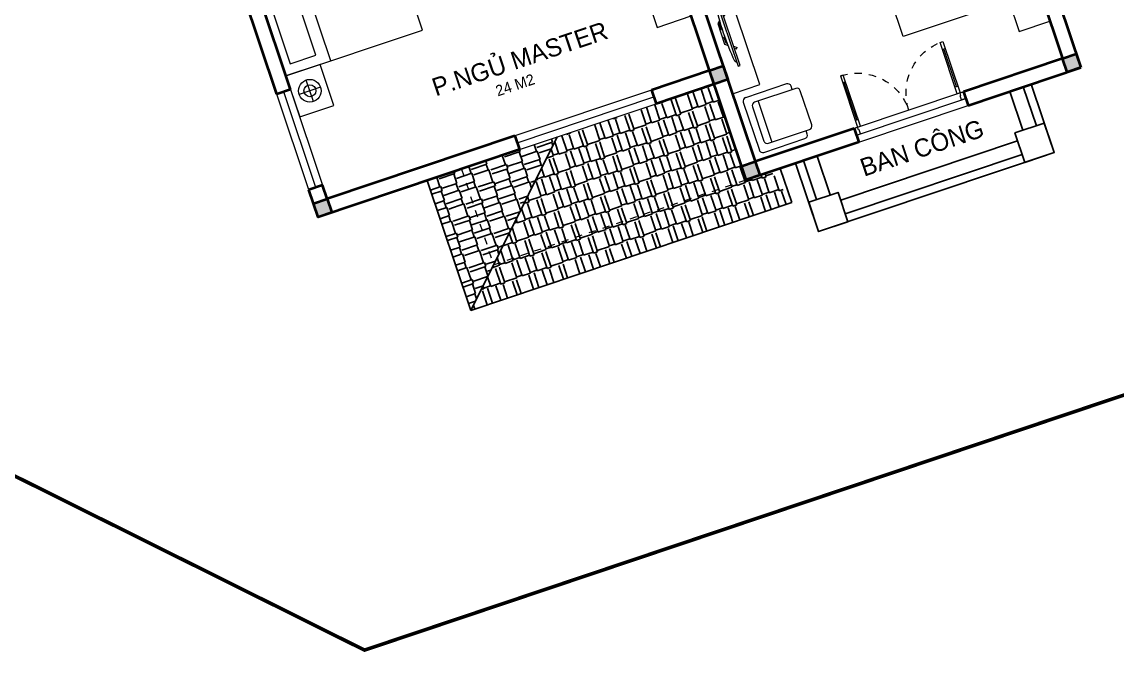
# Model space of a CAD drawing. Header units: metres. Extents: x 568336 to 569219, y 2065964 to 2066430.
# Drawn here: x 568359.15 to 568374.36, y 2066049.52 to 2066058.26 of the extents above; entities that cross this region are included whole.
import ezdxf

# ---------------------------------------------------------------- set-up
doc = ezdxf.new("R2010")
doc.units = ezdxf.units.M
doc.linetypes.add('CENTER', pattern=[2, 1.25, -0.25, 0.25, -0.25])
doc.linetypes.add('HIDDEN', pattern=[0.375, 0.25, -0.125])
doc.layers.get('0').update_dxf_attribs({"linetype": 'CONTINUOUS'})
for name, color, linetype, lineweight in [('-CONCRETE', 1, 'CONTINUOUS', 35), ('-DOOR', 137, 'CONTINUOUS', 9), ('-FURNITURE', 46, 'CONTINUOUS', 9), ('-HIDE', 3, 'HIDDEN', 13), ('-KH', 143, 'CONTINUOUS', 13), ('-LINE1', 7, 'CONTINUOUS', 18), ('-RANH GIOI KHU DAT', 12, 'CENTER', 18), ('-TEXT', 7, 'CONTINUOUS', 15), ('-WALL', 4, 'CONTINUOUS', 35), ('TEXT25', 2, 'CONTINUOUS', 13)]:
    doc.layers.add(name, color=color, linetype=linetype, lineweight=lineweight)
for name, color, linetype in [('1-NETMANH', 8, 'CONTINUOUS'), ('13. NET HATCH', 252, 'CONTINUOUS'), ('SOLO', 7, 'CONTINUOUS')]:
    doc.layers.add(name, color=color, linetype=linetype)
doc.styles.add('T1', font='', dxfattribs={"height": 200})
doc.styles.get('T1').set_extended_font_data('VNgeometric Light')

# ---------------------------------------------------------------- blocks, each defined once
blk = doc.blocks.new('A$C32e20c34')
blk.add_line((657, 2050), (657, 450))
for points in [[(0, 2050), (450, 2050), (450, 2500), (0, 2500)], [(109, 1910), (485.5, 1910), (485.5, 1292.5), (109, 1292.5)], [(109, 590), (485.5, 590), (485.5, 1207.5), (109, 1207.5)], [(0, 450), (450, 450), (450, 0), (0, 0)]]:
    blk.add_lwpolyline(points, close=True)
blk.add_lwpolyline([(0, 2050), (2000, 2050), (2000, 450), (0, 450), (0, 2050)])
blk = doc.blocks.new('XR.MB.LM123$0$tvi 1')
blk.add_lwpolyline([(29, 0), (29, -1000), (0, -1000), (0, 0)], close=True)
for points in [[(29, -50), (52, -81)], [(-24, -236), (-39, -252)], [(0, -285), (-39, -252)], [(0, -256), (-24, -236)], [(70, -315), (111, -350), (111, -650), (70, -685)], [(89, -446), (89, -360), (71, -345)], [(89, -446), (73, -446)], [(89, -554), (89, -640), (71, -655)], [(89, -554), (73, -554)], [(0, -715), (-39, -748)], [(-24, -764), (-39, -748)], [(0, -744), (-24, -764)], [(29, -950), (52, -919)]]:
    blk.add_lwpolyline(points)
blk.add_arc((-4025, -500), 4099, 354.1311, 5.8689)
blk = doc.blocks.new('A$C8a974c9c')
for p, q in [((1750, 2957), (1750, 2643)), ((1593, 2800), (1908, 2800)), ((1343, 2500), (1343, 700)), ((1750, 243), (1750, 557)), ((1593, 400), (1908, 400))]:
    blk.add_line(p, q)
for points in [[(2000, 3100), (1500, 3100), (1500, 2500), (2000, 2500)], [(1891, 2360), (1514, 2360), (1514, 1643), (1891, 1643)], [(1891, 840), (1514, 840), (1514, 1558), (1891, 1558)], [(2000, 100), (1500, 100), (1500, 700), (2000, 700)]]:
    blk.add_lwpolyline(points, close=True)
blk.add_lwpolyline([(2000, 2500), (0, 2500), (0, 700), (2000, 700), (2000, 2500)])
for centre, radius in [((1750, 2800), 157), ((1750, 2800), 82.4), ((1750, 400), 157), ((1750, 400), 82.4)]:
    blk.add_circle(centre, radius)
blk = doc.blocks.new('A$C5C575821')
at = {"layer": '-CONCRETE'}
h = blk.add_hatch(color=256, dxfattribs=at)
h.dxf.hatch_style = 1
h.paths.add_polyline_path([(0, 200), (0, 0), (200, 0), (200, 200)])
blk.add_lwpolyline([(0, 0), (200, 0), (200, 200), (0, 200)], close=True, dxfattribs=at)
blk = doc.blocks.new('A$C7d565662')
for p, q in [((751, 801), (50, 801)), ((0, 751), (0, 150)), ((100, 651), (100, 50)), ((651, 701), (150, 701)), ((701, 50), (701, 651)), ((801, 150), (801, 751)), ((701, 601), (100, 601)), ((50, 100), (100, 100)), ((701, 100), (751, 100)), ((150, 0), (651, 0))]:
    blk.add_line(p, q)
for centre, start, end in [((50, 751), 90, 180), ((751, 751), 0, 90), ((150, 651), 90, 180), ((651, 651), 0, 90), ((50, 150), 180, 270), ((150, 50), 180, 270), ((651, 50), 270, 0), ((751, 150), 270, 0)]:
    blk.add_arc(centre, 50.1, start, end)
blk = doc.blocks.new('*U196')
for p, q in [((-1510, 650), (-1550, 650)), ((-1530, 100), (-1530, 650)), ((-90, 650), (-50, 650)), ((-70, 100), (-70, 650)), ((-1510, 100), (-1550, 100)), ((-90, 100), (-50, 100))]:
    blk.add_line(p, q)
for points in [[(-1550, 0), (-1510, 0), (-1510, 750), (-1550, 750)], [(-50, 0), (-90, 0), (-90, 750), (-50, 750)], [(-1600, -100), (-1540, -100), (-1540, -40), (-1550, -40), (-1550, 0), (-1600, 0)], [(0, -100), (-60, -100), (-60, -40), (-50, -40), (-50, 0), (0, 0)]]:
    blk.add_lwpolyline(points, close=True)
at = {"linetype": 'HIDDEN', "ltscale": 0.1}
for centre, start, end in [((-1550, 0), 0, 90), ((-50, 0), 90, 180)]:
    blk.add_arc(centre, 750, start, end, dxfattribs=at)
blk = doc.blocks.new('BT4-T2')
at = {"layer": '13. NET HATCH'}
h = blk.add_hatch(dxfattribs=at)
h.set_pattern_fill('MAIGO-02', color=256, scale=20, angle=90)
h.set_pattern_definition([(90, (-23077.15, -7e-08), (-240, 510), [120, -100, 140, -60, 180, -80]), (90, (-23087.15, 120), (-240, 510), [100, -380, 80, -120]), (90, (-23062.15, 360), (-240, 510), [60, -620]), (180, (-23077.15, -7e-08), (-240, -170), [230, -730]), (180, (-23077.15, 120), (-240, -170), [225, -735]), (180, (-23077.15, 220), (-240, -170), [210, -750]), (180, (-23062.15, 360), (-240, -170), [230, -730]), (180, (-23062.15, 420), (-240, -170), [230, -730]), (180, (-23077.15, 600), (-240, -170), [220, -740])])
h.paths.add_polyline_path([(189632, -126811), (189632, -128711), (191532, -126811)])
h = blk.add_hatch(dxfattribs=at)
h.set_pattern_fill('MAIGO-02', color=256, scale=20)
h.set_pattern_definition([(0, (-47596.3, -2844.07), (510, 240), [120, -100, 140, -60, 180, -80]), (0, (-47476.3, -2834.07), (510, 240), [100, -380, 80, -120]), (0, (-47236.3, -2859.07), (510, 240), [60, -620]), (90, (-47596.31, -2844.07), (-170, 240), [230, -730]), (90, (-47476.31, -2844.07), (-170, 240), [225, -735]), (90, (-47376.31, -2844.07), (-170, 240), [210, -750]), (90, (-47236.31, -2859.07), (-170, 240), [230, -730]), (90, (-47176.31, -2859.07), (-170, 240), [230, -730]), (90, (-46996.31, -2844.07), (-170, 240), [220, -740])])
h.paths.add_polyline_path([(194201, -128211), (193832, -128211), (193832, -126811), (191532, -126811), (189632, -128711), (194332, -128711)])
at = {"layer": '-DOOR'}
for points in [[(188032, -125011), (188232, -125011), (188232, -126411), (188032, -126411)], [(192982, -126611), (190982, -126611), (190982, -126811), (192982, -126811)], [(197082, -128011), (195482, -128011), (195482, -128211), (197082, -128211)]]:
    blk.add_lwpolyline(points, close=True, dxfattribs=at)
for points in [[(188132, -126411), (188132, -125011)], [(190982, -126711), (192982, -126711)], [(195482, -128111), (197082, -128111)]]:
    blk.add_lwpolyline(points, dxfattribs=at)
at = {"layer": '-FURNITURE'}
blk.add_lwpolyline([(193832, -123011), (193332, -123011), (193332, -125811), (193832, -125811)], dxfattribs=at)
blk.add_lwpolyline([(194432, -125418), (194032, -125418), (194032, -127018), (194432, -127018)], close=True, dxfattribs=at)
at = {"layer": '-HIDE', "ltscale": 10}
for p, q in [((190132, -126811), (190132, -128211)), ((190132, -128211), (193832, -128211))]:
    blk.add_line(p, q, dxfattribs=at)
at = {"layer": '-LINE1'}
blk.add_lwpolyline([(198007, -128211), (198007, -129211), (194557, -129211), (194557, -128211)], dxfattribs=at)
at = {"layer": '-RANH GIOI KHU DAT', "linetype": 'HIDDEN', "ltscale": 10, "const_width": 50}
blk.add_lwpolyline([(200732, -112710), (181732, -112710), (181732, -127710), (186732, -132710), (200732, -132710)], close=True, dxfattribs=at)
at = {"layer": '-WALL'}
for p, q in [((188032, -125011), (188032, -122211)), ((193832, -128211), (193832, -122211)), ((188232, -125011), (188232, -122411)), ((194032, -122411), (194032, -128011)), ((198532, -123511), (198532, -128011)), ((188032, -126811), (188032, -126411)), ((188232, -126611), (188232, -126411)), ((190982, -126611), (188232, -126611)), ((190982, -126611), (190982, -126811)), ((193832, -126611), (192982, -126611)), ((192982, -126611), (192982, -126811)), ((190982, -126811), (188032, -126811)), ((193832, -126811), (192982, -126811)), ((195482, -128011), (194032, -128011)), ((195482, -128011), (195482, -128211)), ((198532, -128011), (197082, -128011)), ((197082, -128011), (197082, -128211)), ((195482, -128211), (193832, -128211)), ((197082, -128211), (198732, -128211))]:
    blk.add_line(p, q, dxfattribs=at)
for points in [[(198732, -123511), (198732, -128211)], [(188232, -125011), (188032, -125011)], [(188232, -126411), (188032, -126411)]]:
    blk.add_lwpolyline(points, dxfattribs=at)
at = {"layer": '1-NETMANH'}
for p, q in [((194557, -129211), (194557, -128211)), ((198007, -129211), (198007, -128211)), ((198007, -129211), (194557, -129211))]:
    blk.add_line(p, q, dxfattribs=at)
at = {"layer": 'SOLO'}
for p, q in [((189632, -126811), (189632, -128711)), ((193832, -127711), (193832, -126811)), ((194332, -128711), (194332, -128211)), ((189632, -128711), (194332, -128711))]:
    blk.add_line(p, q, dxfattribs=at)
for points in [[(189632, -128711), (191532, -126811)], [(194557, -128211), (194557, -129211), (198007, -129211), (198007, -128211)], [(194672, -128781), (194672, -128211)], [(194872, -128781), (194872, -128211)], [(197692, -128781), (197692, -128211)], [(197892, -128781), (197892, -128211)], [(194987, -128896), (197577, -128896)], [(194987, -129096), (197577, -129096)]]:
    blk.add_lwpolyline(points, dxfattribs=at)
for points in [[(194557, -129211), (194987, -129211), (194987, -128781), (194557, -128781)], [(198007, -129211), (197577, -129211), (197577, -128781), (198007, -128781)]]:
    blk.add_lwpolyline(points, close=True, dxfattribs=at)
at = {"layer": '-DOOR', "xscale": -1}
blk.add_blockref('*U196', (195482, -128011), dxfattribs=at)
at = {"layer": '-FURNITURE'}
for name, p, rotation in [('A$C8a974c9c', (190232, -122311), 180), ('A$C32e20c34', (198532, -124968), 180), ('A$C7d565662', (194938, -127928), 90)]:
    blk.add_blockref(name, p, dxfattribs=dict(at, rotation=rotation))
at = {"layer": '-FURNITURE', "extrusion": (0, 0, -1), "rotation": 359.9963102775916}
blk.add_blockref('XR.MB.LM123$0$tvi 1', (-194258, -125680), dxfattribs=at)
at = {"layer": '-WALL', "xscale": -1}
for p in [(188232, -126811), (194032, -126811), (194032, -128211), (194032, -128211), (198732, -128211), (198732, -128211)]:
    blk.add_blockref('A$C5C575821', p, dxfattribs=at)
at = {"layer": '-TEXT', "color": 2}
for s, p in [('P.NGỦ MASTER', (190115, -125743)), ('BAN CÔNG', (195397, -128691))]:
    blk.add_text(s, height=250, dxfattribs=at).set_placement(p)
at = {"layer": 'TEXT25', "style": 'T1'}
blk.add_text('24 M2', height=150, rotation=360, dxfattribs=at).set_placement((190930, -126017))

msp = doc.modelspace()

# ---------------------------------------------------------------- block references
at = {"layer": '-KH', "xscale": 0.001, "yscale": 0.001, "zscale": 0.001, "rotation": 18.55150051778719}
msp.add_blockref('BT4-T2', (568144.659, 2066115.952), dxfattribs=at)

doc.saveas('drawing.dxf')
